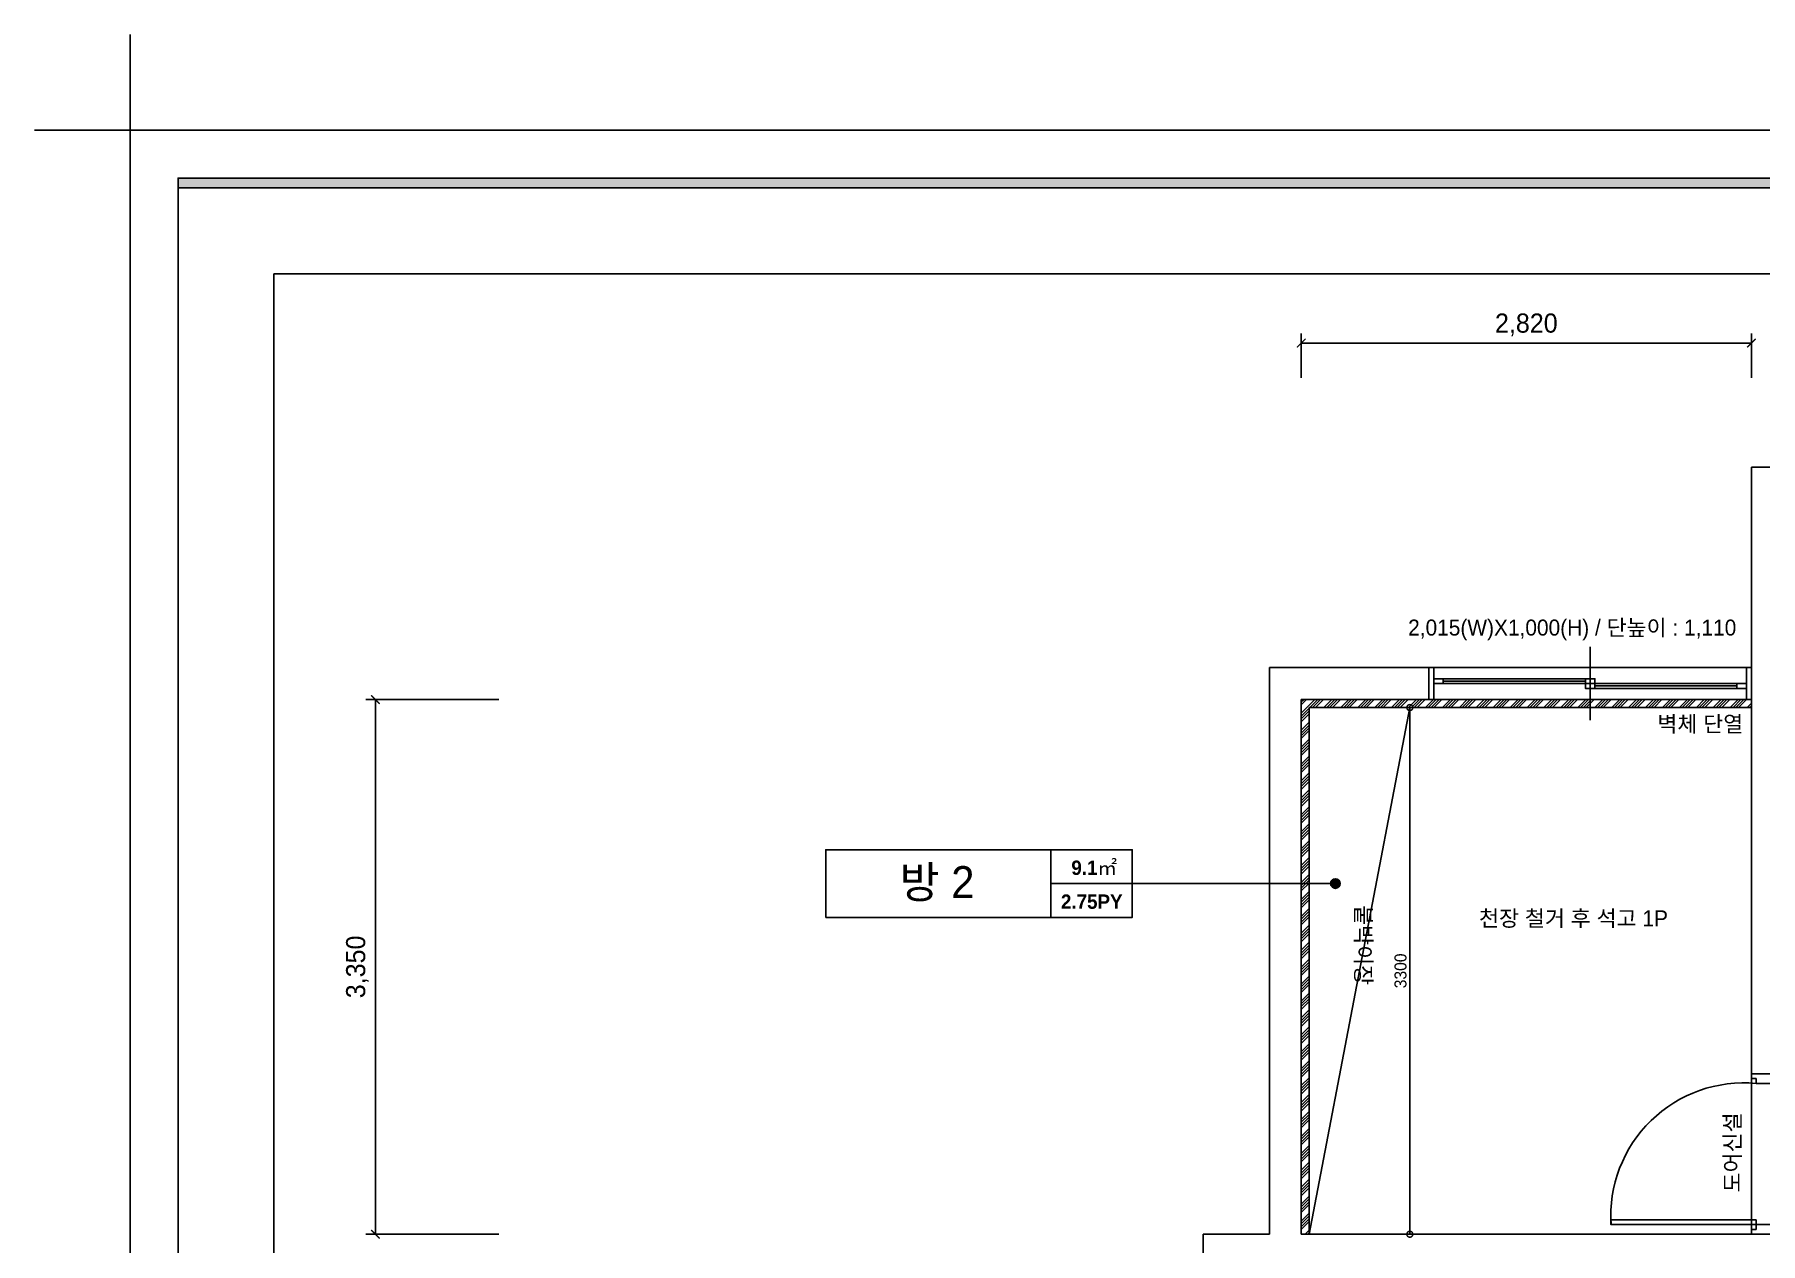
# Model space of a CAD drawing. Header units: inches. Extents: x 220271 to 272471, y 38563 to 64452.
# Drawn here: x 220271 to 231085, y 56877 to 64452 of the extents above; entities that cross this region are included whole.
import ezdxf
from ezdxf.enums import TextEntityAlignment as Align

# ---------------------------------------------------------------- set-up
doc = ezdxf.new("R2010")
doc.units = ezdxf.units.IN
doc.header["$LTSCALE"] = 50
doc.header["$MEASUREMENT"] = 0
for name, color, linetype in [('0-ELC TEXT', 7, 'Continuous'), ('03-TEXT', 3, 'Continuous'), ('06-FUR', 6, 'Continuous'), ('07-DIM WAL', 5, 'Continuous'), ('3.기호.계단선', 30, 'Continuous'), ('F-WALL1', 2, 'Continuous'), ('FORM(YOURNAME)-1', 1, 'Continuous'), ('FORM(YOURNAME)-11', 1, 'Continuous'), ('도면층4', 4, 'Continuous'), ('도면층5', 5, 'Continuous')]:
    doc.layers.add(name, color=color, linetype=linetype)
doc.styles.add('YOURNAME', font='HY울릉도M.TTF')
doc.styles.add('넥슨고딕', font='NEXONLv1GothicBold.ttf')
doc.styles.add('스타일1', font='HY울릉도M.TTF')
doc.styles.add('코레일둥고', font='Korail_Round_Gothic_Medium.ttf')
doc.dimstyles.new('30', dxfattribs={"dimscale": 30, "dimtxt": 2.5, "dimasz": 2.5, "dimexe": 1.25, "dimexo": 2, "dimtad": 1, "dimdec": 0, "dimtxsty": '스타일1', "dimblk": 'DOTSMALL', "dimcen": 2.5, "dimclrd": 1, "dimclre": 1, "dimclrt": 7, "dimadec": 0, "dimazin": 0, "dimtfac": 1, "dimtdec": 0, "dimtix": 1, "dimtmove": 0, "dimatfit": 3, "dimldrblk": 'DOTSMALL', "dimfxl": 1.25, "dimarcsym": 0})
doc.dimstyles.new('YOURNAME-60', dxfattribs={"dimscale": 60, "dimtxt": 2, "dimasz": 0.9, "dimexe": 1, "dimexo": 3, "dimgap": 0.7, "dimtad": 1, "dimdec": 0, "dimzin": 0, "dimdsep": 46, "dimlunit": 6, "dimtxsty": 'YOURNAME', "dimblk": 'ARCHTICK', "dimcen": 0, "dimclrd": 1, "dimclre": 1, "dimclrt": 7, "dimadec": 0, "dimazin": 0, "dimtfac": 1, "dimtdec": 0, "dimtix": 1, "dimtmove": 2, "dimatfit": 3, "dimldrblk": 'ARCHTICK', "dimfxl": 1, "dimtolj": 1, "dimtzin": 0, "dimarcsym": 0})

# ---------------------------------------------------------------- blocks, each defined once
blk = doc.blocks.new('FORM-ELEVATION')
at = {"layer": 'FORM(YOURNAME)-11'}
h = blk.add_hatch(color=256, dxfattribs=at)
h.dxf.hatch_style = 1
h.paths.add_polyline_path([(-10309, 35708), (71691, 35708), (71691, 35508), (-10309, 35508)])
h.paths.add_polyline_path([(-10309, -21492), (71691, -21492), (71691, -21692), (-10309, -21692)])
at = {"layer": 'Defpoints', "color": 1}
blk.add_lwpolyline([(-11309, 38708), (-11309, 36708), (-13309, 36708)], dxfattribs=at)
at = {"layer": 'Defpoints', "color": 158}
for points in [[(-10309, -21692), (71691, -21692), (71691, 35708), (-10309, 35708)], [(-8309, 33708), (61071, 33708), (61071, -19692), (-8309, -19692)]]:
    blk.add_lwpolyline(points, close=True, dxfattribs=at)
at = {"layer": 'FORM(YOURNAME)-11', "color": 250}
blk.add_lwpolyline([(-11309, -22692), (72691, -22692), (72691, 36708), (-11309, 36708)], close=True, dxfattribs=at)
at = {"layer": 'FORM(YOURNAME)-11'}
blk.add_lwpolyline([(-10309, 35708), (71691, 35708), (71691, 35508), (-10309, 35508)], close=True, dxfattribs=at)
at = {"layer": 'FORM(YOURNAME)-11', "color": 3, "style": 'YOURNAME'}
for tag, height, p in [('1', 450, (71041, -1219)), ('2', 450, (71041, -1863)), ('3', 450, (71041, -3150)), ('4', 450, (71041, -5081)), ('5', 515, (71041, -7398)), ('6', 515, (71041, -9650)), ('7', 515, (71041, -11903)), ('8', 515, (71041, -14155)), ('9', 515, (71041, -16408)), ('10', 515, (66791, -18596)), ('11', 515, (71041, -18660)), ('12', 515, (66791, -20848)), ('13', 515, (71041, -20848))]:
    blk.add_attdef(tag, text='', height=height, dxfattribs=at).set_placement(p, align=Align.MIDDLE_RIGHT)
blk = doc.blocks.new('메인도면')
blk.add_line((294021, 97246), (294021, 98166))
blk.add_lwpolyline([(293921, 97698), (294021, 97698), (294021, 97598), (294121, 97598)])
at = {"layer": '3.기호.계단선'}
for p, q in [((290271, 93546), (290071, 93546)), ((290171, 93646), (290171, 93446)), ((288696, 93161), (288696, 92961)), ((288796, 93061), (288596, 93061))]:
    blk.add_line(p, q, dxfattribs=at)
for centre in [(290171, 93546), (288696, 93061)]:
    blk.add_circle(centre, 50, dxfattribs=at)
at = {"layer": 'F-WALL1'}
for p, q in [((291641, 97066), (291641, 98946)), ((291641, 98946), (291841, 98946)), ((291841, 98791), (291841, 98946)), ((293671, 98946), (293871, 98946)), ((293671, 98946), (293671, 98166)), ((293871, 98946), (293871, 98366)), ((291841, 97066), (291841, 98791)), ((293871, 98366), (294251, 98366)), ((295751, 98366), (296756, 98366)), ((296756, 98366), (296756, 97266)), ((293671, 98166), (294251, 98166)), ((295751, 98166), (296541, 98166)), ((296541, 98166), (296541, 97246)), ((288621, 94141), (288621, 97691)), ((288621, 97691), (289621, 97691)), ((289621, 97491), (289621, 97691)), ((291641, 97491), (291641, 97691)), ((288821, 94141), (288821, 97491)), ((288821, 97491), (289621, 97491)), ((296541, 97246), (293676, 97246)), ((293676, 97246), (293676, 97066)), ((294441, 97246), (294441, 97066)), ((295641, 97246), (295641, 97066)), ((296756, 93851), (296756, 97266)), ((291641, 95146), (291641, 97066)), ((291841, 95146), (291841, 97066)), ((296576, 97066), (293676, 97066)), ((296576, 93956), (296576, 97066)), ((288621, 94141), (288206, 94141)), ((288206, 94141), (288206, 85885)), ((291641, 94141), (288821, 94141)), ((291841, 93986), (291841, 94141)), ((289616, 93986), (288351, 93986)), ((288351, 93986), (288351, 93651)), ((288351, 93651), (289616, 93986)), ((288351, 93986), (289616, 93651)), ((289616, 93986), (289616, 93651)), ((291841, 93986), (289841, 93986)), ((289841, 93986), (289841, 91881)), ((295066, 93956), (296576, 93956)), ((295066, 93851), (295066, 93956)), ((295066, 93851), (296566, 93851)), ((296566, 93851), (296566, 93671)), ((296756, 93851), (296756, 93671)), ((288351, 93651), (289616, 93651)), ((288366, 91881), (288366, 93511)), ((288366, 93511), (289656, 93511)), ((289656, 93511), (289656, 91686)), ((291641, 91881), (291641, 93156)), ((291841, 91686), (291841, 93156)), ((296566, 92671), (296566, 92061)), ((296756, 92671), (296756, 92061)), ((295056, 91891), (295056, 92061)), ((296566, 92061), (295056, 92061)), ((296956, 92061), (296756, 92061)), ((296956, 89896), (296956, 92061)), ((288871, 91881), (288366, 91881)), ((288871, 91881), (288871, 91686)), ((291641, 91881), (289841, 91881)), ((296771, 91891), (295056, 91891)), ((296771, 89896), (296771, 91891)), ((288871, 91686), (288341, 91686)), ((288341, 91686), (288341, 86086)), ((291641, 91686), (289656, 91686)), ((291641, 90661), (291641, 90496)), ((291841, 90661), (291841, 90496)), ((291641, 90496), (291641, 87021)), ((291841, 90496), (291841, 87021)), ((295551, 89726), (295551, 89896)), ((295551, 89896), (295891, 89896)), ((295891, 89896), (296771, 89896)), ((296956, 89896), (298151, 89896)), ((298151, 85461), (298151, 89896)), ((295751, 89726), (295891, 89726)), ((295751, 89726), (295751, 89726)), ((295891, 89726), (297021, 89726)), ((297021, 89726), (297951, 89726)), ((297951, 85661), (297951, 89726)), ((295551, 85661), (295551, 88666)), ((295751, 85661), (295751, 88666)), ((291641, 87021), (291641, 85461)), ((291841, 87021), (291841, 85661)), ((288341, 86086), (289236, 86086)), ((288206, 85885), (289236, 85885)), ((291841, 85661), (292331, 85661)), ((295171, 85661), (295551, 85661)), ((295751, 85461), (295751, 85661)), ((297251, 85661), (297951, 85661)), ((297251, 85461), (297251, 85661)), ((291641, 85461), (292331, 85461)), ((295171, 85461), (295751, 85461)), ((297251, 85461), (298151, 85461))]:
    blk.add_line(p, q, dxfattribs=at)
blk.add_lwpolyline([(291631, 87481), (291641, 87481), (291641, 87296), (291631, 87296), (291631, 87481)], dxfattribs=at)
at = {"layer": '도면층4'}
for p, q in [((292656, 98506), (292656, 99106)), ((291841, 98946), (291841, 98791)), ((291871, 98946), (291871, 98791)), ((291931, 98883), (292626, 98883)), ((292686, 98853), (293381, 98853)), ((293441, 98791), (293441, 98946)), ((295001, 98021), (295001, 98496)), ((294251, 98366), (294251, 98166)), ((294281, 98366), (294281, 98166)), ((295721, 98166), (295721, 98366)), ((295751, 98166), (295751, 98356)), ((294341, 98281), (294971, 98281)), ((295031, 98251), (295661, 98251)), ((290631, 97361), (290631, 97821)), ((289621, 97691), (289621, 97491)), ((289651, 97691), (289651, 97491)), ((291611, 97491), (291611, 97691)), ((291641, 97491), (291641, 97681)), ((289711, 97606), (290601, 97606)), ((290661, 97576), (291551, 97576)), ((293676, 97246), (293676, 97066)), ((294441, 97246), (294441, 97066)), ((295641, 97066), (295641, 97256)), ((291641, 94141), (291641, 95146)), ((291641, 95146), (291841, 95146)), ((291841, 95146), (291841, 94141)), ((290761, 94201), (290761, 94231)), ((291671, 94201), (290761, 94201)), ((291671, 94231), (290762, 94231)), ((291671, 94201), (291671, 94231)), ((291841, 94141), (291641, 94141)), ((291641, 94141), (291841, 94141)), ((291841, 93986), (291641, 93986)), ((291641, 93986), (291641, 93156)), ((291641, 93986), (291841, 93986)), ((291841, 93156), (291841, 93986)), ((291671, 93926), (290931, 93926)), ((290931, 93896), (291671, 93896)), ((291671, 93896), (291671, 93926)), ((296566, 93671), (296566, 92671)), ((296756, 93671), (296566, 93671)), ((296756, 92671), (296756, 93671)), ((291641, 93156), (291841, 93156)), ((296726, 92761), (297636, 92761)), ((296726, 92731), (296726, 92761)), ((296726, 92731), (297636, 92731)), ((297636, 92731), (297636, 92761)), ((296566, 92671), (296756, 92671)), ((296756, 92671), (296566, 92671)), ((291671, 91626), (290761, 91626)), ((291841, 91686), (291641, 91686)), ((291641, 91686), (291641, 90661)), ((291641, 91686), (291841, 91686)), ((291671, 91626), (291671, 91596)), ((291841, 90661), (291841, 91686)), ((291671, 91596), (290762, 91596)), ((291641, 90661), (291841, 90661)), ((295551, 88666), (295551, 89726)), ((295721, 89666), (296631, 89666)), ((295721, 89666), (295721, 89636)), ((295751, 89726), (295751, 88666)), ((296631, 89666), (296631, 89636)), ((295721, 89636), (296631, 89636)), ((295751, 88666), (295551, 88666)), ((290439, 85755), (290439, 86216)), ((289236, 86086), (289236, 85885)), ((289266, 86086), (289266, 85885)), ((291611, 85885), (291611, 86086)), ((289326, 86001), (290409, 86001)), ((291641, 85885), (291641, 86076)), ((290469, 85971), (291551, 85971)), ((293751, 85331), (293751, 85841)), ((296501, 85331), (296501, 85841)), ((292331, 85661), (292331, 85461)), ((292361, 85661), (292361, 85461)), ((295141, 85461), (295141, 85661)), ((295171, 85461), (295171, 85651)), ((295751, 85661), (295751, 85461)), ((295781, 85661), (295781, 85461)), ((297221, 85461), (297221, 85661)), ((297251, 85461), (297251, 85651)), ((292421, 85576), (293721, 85576)), ((293781, 85546), (295081, 85546)), ((295841, 85576), (296471, 85576)), ((296531, 85546), (297161, 85546))]:
    blk.add_line(p, q, dxfattribs=at)
for points in [[(291841, 98946), (293471, 98946), (293471, 98791), (291841, 98791)], [(291871, 98898), (291871, 98868), (291931, 98868), (291931, 98898)], [(292626, 98898), (292626, 98868), (292686, 98868), (292686, 98898)], [(292626, 98868), (292626, 98838), (292686, 98838), (292686, 98868)], [(293381, 98868), (293381, 98838), (293441, 98838), (293441, 98868)], [(293471, 98791), (293571, 98791), (293571, 98946), (293471, 98946)], [(293571, 98791), (293671, 98791), (293671, 98946), (293571, 98946)], [(294251, 98366), (295751, 98366), (295751, 98166), (294251, 98166)], [(294281, 98296), (294281, 98266), (294341, 98266), (294341, 98296)], [(294971, 98296), (294971, 98266), (295031, 98266), (295031, 98296)], [(294971, 98266), (294971, 98236), (295031, 98236), (295031, 98266)], [(295661, 98266), (295661, 98236), (295721, 98236), (295721, 98266)], [(289621, 97691), (291641, 97691), (291641, 97491), (289621, 97491)], [(289651, 97621), (289651, 97591), (289711, 97591), (289711, 97621)], [(290601, 97621), (290601, 97591), (290661, 97591), (290661, 97621)], [(290601, 97591), (290601, 97561), (290661, 97561), (290661, 97591)], [(291551, 97591), (291551, 97561), (291611, 97561), (291611, 97591)], [(289236, 86086), (291641, 86086), (291641, 85885), (289236, 85885)], [(289266, 86016), (289266, 85986), (289326, 85986), (289326, 86016)], [(290409, 86016), (290409, 85986), (290469, 85986), (290469, 86016)], [(290409, 85986), (290409, 85956), (290469, 85956), (290469, 85986)], [(291551, 85986), (291551, 85956), (291611, 85956), (291611, 85986)], [(292331, 85661), (295171, 85661), (295171, 85461), (292331, 85461)], [(295751, 85661), (297251, 85661), (297251, 85461), (295751, 85461)], [(292361, 85591), (292361, 85561), (292421, 85561), (292421, 85591)], [(293721, 85591), (293721, 85561), (293781, 85561), (293781, 85591)], [(293721, 85561), (293721, 85531), (293781, 85531), (293781, 85561)], [(295081, 85561), (295081, 85531), (295141, 85531), (295141, 85561)], [(295781, 85591), (295781, 85561), (295841, 85561), (295841, 85591)], [(296471, 85591), (296471, 85561), (296531, 85561), (296531, 85591)], [(296471, 85561), (296471, 85531), (296531, 85531), (296531, 85561)], [(297161, 85561), (297161, 85531), (297221, 85531), (297221, 85561)]]:
    blk.add_lwpolyline(points, close=True, dxfattribs=at)
for points in [[(291641, 95146), (291641, 95116), (291671, 95116), (291671, 95086), (291811, 95086), (291811, 95116), (291841, 95116), (291841, 95146), (291641, 95146)], [(291641, 94141), (291641, 94171), (291671, 94171), (291671, 94201), (291811, 94201), (291811, 94171), (291841, 94171), (291841, 94141), (291641, 94141)], [(291641, 93986), (291641, 93956), (291671, 93956), (291671, 93926), (291811, 93926), (291811, 93956), (291841, 93956), (291841, 93986), (291641, 93986)], [(296756, 93671), (296756, 93641), (296726, 93641), (296726, 93611), (296596, 93611), (296596, 93641), (296566, 93641), (296566, 93671), (296756, 93671)], [(291641, 93156), (291641, 93186), (291671, 93186), (291671, 93216), (291811, 93216), (291811, 93186), (291841, 93186), (291841, 93156), (291641, 93156)], [(296756, 92671), (296756, 92701), (296726, 92701), (296726, 92731), (296596, 92731), (296596, 92701), (296566, 92701), (296566, 92671), (296756, 92671)], [(291641, 91686), (291641, 91656), (291671, 91656), (291671, 91626), (291811, 91626), (291811, 91656), (291841, 91656), (291841, 91686), (291641, 91686)], [(291641, 90661), (291641, 90691), (291671, 90691), (291671, 90721), (291811, 90721), (291811, 90691), (291841, 90691), (291841, 90661), (291641, 90661)], [(295751, 89726), (295751, 89696), (295721, 89696), (295721, 89666), (295581, 89666), (295581, 89696), (295551, 89696), (295551, 89726), (295751, 89726)], [(295751, 88666), (295751, 88696), (295721, 88696), (295721, 88726), (295581, 88726), (295581, 88696), (295551, 88696), (295551, 88666), (295751, 88666)]]:
    blk.add_lwpolyline(points, dxfattribs=at)
at = {"layer": '도면층5'}
for p, q in [((292626, 98898), (291931, 98898)), ((292626, 98868), (291931, 98868)), ((293381, 98868), (292686, 98868)), ((293381, 98838), (292686, 98838)), ((294971, 98296), (294341, 98296)), ((294971, 98266), (294341, 98266)), ((295661, 98266), (295031, 98266)), ((295661, 98236), (295031, 98236)), ((290601, 97621), (289711, 97621)), ((290601, 97591), (289711, 97591)), ((291551, 97591), (290661, 97591)), ((291551, 97561), (290661, 97561)), ((290409, 86016), (289326, 86016)), ((290409, 85986), (289326, 85986)), ((291551, 85986), (290469, 85986)), ((291551, 85956), (290469, 85956)), ((293721, 85591), (292421, 85591)), ((293721, 85561), (292421, 85561)), ((295081, 85561), (293781, 85561)), ((296471, 85591), (295841, 85591)), ((296471, 85561), (295841, 85561)), ((297161, 85561), (296531, 85561)), ((295081, 85531), (293781, 85531)), ((297161, 85531), (296531, 85531))]:
    blk.add_line(p, q, dxfattribs=at)
for centre, radius, start, end in [((291595, 94254), 835, 84.7529, 183.6862), ((291623, 93906), 692, 178.3456, 274.0249), ((296806, 92784), 831, 356.3562, 95.5291), ((291610, 91569), 850, 176.1507, 274.13), ((295755, 89603), 878, 267.7834, 4.1096)]:
    blk.add_arc(centre, radius, start, end, dxfattribs=at)
blk = doc.blocks.new('_ArchTick')
at = {"color": 0, "linetype": 'ByBlock', "const_width": 0.15}
blk.add_lwpolyline([(-0.5, -0.5), (0.5, 0.5)], dxfattribs=at)
blk = doc.blocks.new('*D27')
at = {"layer": '07-DIM WAL', "color": 1, "lineweight": -2, "transparency": 16777216}
for p, q in [((228208, 62301), (228208, 62579)), ((228208, 62519), (231028, 62519)), ((231028, 62301), (231028, 62579))]:
    blk.add_line(p, q, dxfattribs=at)
at = {"layer": 'Defpoints', "color": 0, "transparency": 16777216}
for p in [(231028, 62519), (228208, 62121), (231028, 62121)]:
    blk.add_point(p, dxfattribs=at)
at = {"layer": '07-DIM WAL', "color": 1, "lineweight": -2, "transparency": 16777216, "xscale": 54, "yscale": 54, "zscale": 54, "rotation": 180}
blk.add_blockref('_ArchTick', (228208, 62519), dxfattribs=at)
at = {"layer": '07-DIM WAL', "color": 1, "lineweight": -2, "transparency": 16777216, "xscale": 54, "yscale": 54, "zscale": 54}
blk.add_blockref('_ArchTick', (231028, 62519), dxfattribs=at)
at = {"layer": '07-DIM WAL', "color": 7, "transparency": 16777216, "insert": (229618, 62633), "char_height": 120, "attachment_point": 5, "style": 'YOURNAME'}
blk.add_mtext('\\A1;2,820', dxfattribs=at)
blk = doc.blocks.new('*D30')
at = {"layer": '07-DIM WAL', "color": 1, "lineweight": -2, "transparency": 16777216}
for p, q in [((223179, 60285), (222347, 60285)), ((222407, 60285), (222407, 56935)), ((223179, 56935), (222347, 56935))]:
    blk.add_line(p, q, dxfattribs=at)
at = {"layer": 'Defpoints', "color": 0, "transparency": 16777216}
for p in [(223359, 60285), (222407, 56935), (223359, 56935)]:
    blk.add_point(p, dxfattribs=at)
at = {"layer": '07-DIM WAL', "color": 1, "lineweight": -2, "transparency": 16777216, "xscale": 54, "yscale": 54, "zscale": 54}
for p, rotation in [((222407, 60285), 90), ((222407, 56935), 270)]:
    blk.add_blockref('_ArchTick', p, dxfattribs=dict(at, rotation=rotation))
at = {"layer": '07-DIM WAL', "color": 7, "transparency": 16777216, "insert": (222294, 58610), "char_height": 120, "attachment_point": 5, "rotation": 90, "style": 'YOURNAME'}
blk.add_mtext('\\A1;3,350', dxfattribs=at)
blk = doc.blocks.new('_DOTSMALL')
at = {"color": 0, "linetype": 'ByBlock', "const_width": 0.5}
blk.add_lwpolyline([(-0.0625, 0, 1), (0.0625, 0, 1)], format="xyb", close=True, dxfattribs=at)
blk = doc.blocks.new('*D59')
at = {"layer": '07-DIM WAL', "color": 1, "lineweight": -2, "transparency": 16777216}
for p, q in [((228888, 60235), (228888, 56935)), ((228948, 60235), (228925, 60235)), ((228948, 56935), (228925, 56935))]:
    blk.add_line(p, q, dxfattribs=at)
at = {"layer": 'Defpoints', "color": 0, "transparency": 16777216}
for p in [(228888, 60235), (228888, 56935), (228888, 56935)]:
    blk.add_point(p, dxfattribs=at)
at = {"layer": '07-DIM WAL', "color": 1, "lineweight": -2, "transparency": 16777216, "xscale": 75, "yscale": 75, "zscale": 75}
for p, rotation in [((228888, 60235), 90), ((228888, 56935), 270)]:
    blk.add_blockref('_DOTSMALL', p, dxfattribs=dict(at, rotation=rotation))
at = {"layer": '07-DIM WAL', "color": 7, "transparency": 16777216, "insert": (228830, 58585), "char_height": 75, "attachment_point": 5, "rotation": 90, "style": '스타일1'}
blk.add_mtext('3300', dxfattribs=at)

msp = doc.modelspace()

# ---------------------------------------------------------------- hatches: boundary and pattern name
at = {"layer": '0-ELC TEXT'}
h = msp.add_hatch(color=256, dxfattribs=at)
h.dxf.hatch_style = 1
edge = h.paths.add_edge_path()
edge.add_arc((228421.6, 59132.1), 30, 180, 540)
at = {"layer": '3.기호.계단선'}
h = msp.add_hatch(dxfattribs=at)
h.set_pattern_fill('ANSI34', color=256, scale=100)
h.paths.add_polyline_path([(228207.9, 56935.1), (228207.9, 60285.1), (231027.9, 60285.1), (231027.9, 60235.1), (228257.9, 60235.1), (228257.9, 56935.1)])

# ---------------------------------------------------------------- linework, layer by layer
at = {"layer": '0-ELC TEXT'}
for p, q in [((226639.7, 58919.8), (226639.7, 59344.3)), ((226639.7, 59132.1), (227149.3, 59132.1)), ((228421.6, 59132.1), (227149.3, 59132.1))]:
    msp.add_line(p, q, dxfattribs=at)
msp.add_lwpolyline([(225228.5, 58919.8), (227149.3, 58919.8), (227149.3, 59344.3), (225228.5, 59344.3)], close=True, dxfattribs=at)
msp.add_circle((228421.6, 59132.1), 30, dxfattribs=at)
at = {"layer": '06-FUR'}
msp.add_line((228887.9, 60235.1), (228257.9, 56935.1), dxfattribs=at)
msp.add_lwpolyline([(228887.9, 60235.1), (228257.9, 60235.1), (228257.9, 56935.1), (228887.9, 56935.1)], close=True, dxfattribs=at)
at = {"layer": '3.기호.계단선'}
msp.add_lwpolyline([(228207.9, 56935.1), (228207.9, 60285.1), (231027.9, 60285.1), (231027.9, 60235.1), (228257.9, 60235.1), (228257.9, 56935.1), (228207.9, 56935.1)], dxfattribs=at)

# ---------------------------------------------------------------- block references
msp.add_blockref('메인도면', (-60613.2, -37205.7))
at = {"layer": 'FORM(YOURNAME)-1', "xscale": 0.3, "yscale": 0.3, "zscale": 0.3}
msp.add_blockref('FORM-ELEVATION', (224263.3, 52839.8), dxfattribs=at)

# ---------------------------------------------------------------- texts
at = {"layer": '0-ELC TEXT', "style": '코레일둥고'}
for s, p in [('2,015(W)X1,000(H) / 단높이 : 1,110', (228877.5, 60686.2)), ('천장 철거 후 석고 1P', (229321.6, 58864.5))]:
    msp.add_text(s, height=100, dxfattribs=at).set_placement(p)
for s, rotation, p in [('붙박이장', 270, (228547.6, 58997.2)), ('도어신설', 90, (230958.4, 57196.5))]:
    msp.add_text(s, height=100, rotation=rotation, dxfattribs=at).set_placement(p)
at = {"layer": '03-TEXT'}
for s, height, style, p in [('방 2', 200, '코레일둥고', (225925.4, 59041.2)), ('9.1㎡', 90, '넥슨고딕', (226910.5, 59186.2)), ('2.75PY', 90, '넥슨고딕', (226895.1, 58973.9))]:
    msp.add_text(s, height=height, dxfattribs=dict(at, style=style)).set_placement(p, align=Align.CENTER)
at = {"layer": '3.기호.계단선', "style": '코레일둥고'}
msp.add_text('벽체 단열', height=100, dxfattribs=at).set_placement((230438.9, 60082.5))

# ---------------------------------------------------------------- dimensions: what is measured, and where the dimension line sits
at = {"layer": '07-DIM WAL'}
dim = msp.add_linear_dim(base=(231027.9, 62519.4), p1=(228207.9, 62121.2), p2=(231027.9, 62121.2), dimstyle='YOURNAME-60', dxfattribs=at)
dim.commit()
dim.dimension.update_dxf_attribs({"geometry": '*D27', "text_midpoint": (229617.9, 62633.1)})
for base, p1, p2, dimstyle, picture, middle in [((222407.3, 56935.1), (223359, 60285.1), (223359, 56935.1), 'YOURNAME-60', '*D30', (222293.7, 58610.1)), ((228887.9, 56935.1), (228887.9, 60235.1), (228887.9, 56935.1), '30', '*D59', (228830.2, 58585.1))]:
    dim = msp.add_linear_dim(base=base, p1=p1, p2=p2, angle=90, dimstyle=dimstyle, dxfattribs=at)
    dim.commit()
    dim.dimension.update_dxf_attribs({"geometry": picture, "text_midpoint": middle})

doc.saveas('drawing.dxf')
